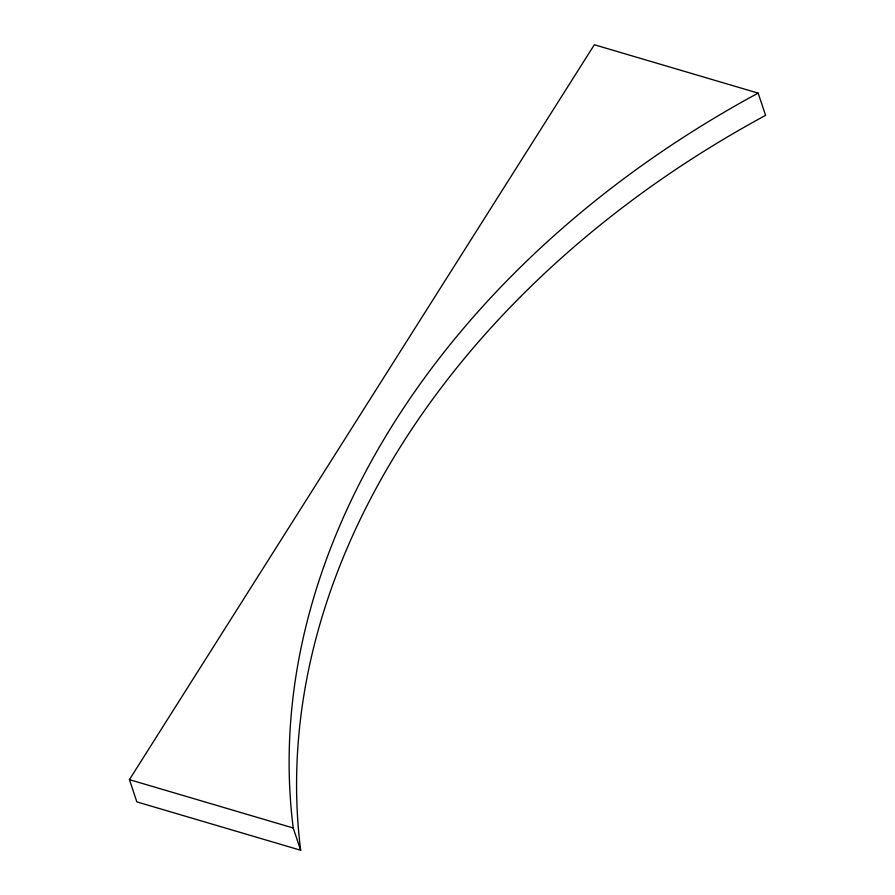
<?xml version="1.0" encoding="UTF-8"?>
<svg xmlns="http://www.w3.org/2000/svg" width="895" height="895" viewBox="0 0 895 895"><rect width="100%" height="100%" fill="white"/><g stroke="black" fill="none" stroke-linecap="round" stroke-linejoin="round"><path stroke-width="1.34" d="M129.417 779.634L594.336 44.75L758.143 93.114L765.583 115.365A882.403 665.958 -18.5 0 0 300.664 850.25L136.857 801.886L129.417 779.634L293.213 827.998L300.664 850.25M293.213 827.998A882.403 665.958 -18.5 0 1 758.143 93.114"/></g></svg>
